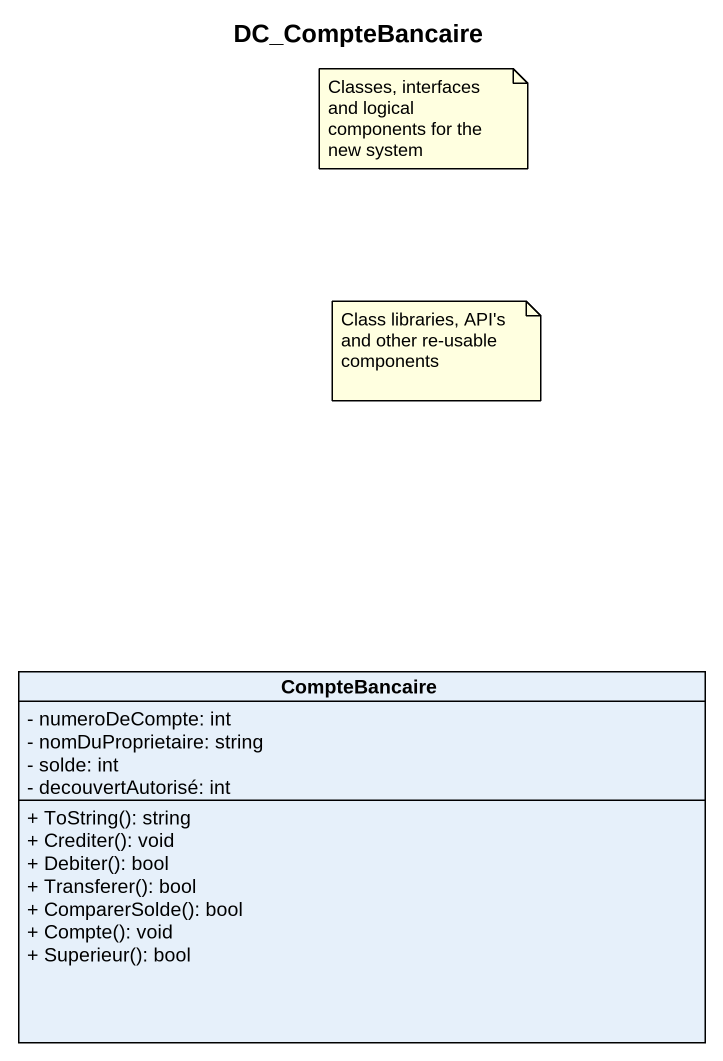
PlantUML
@startuml
title DC_CompteBancaire
hide circle
hide empty members
skinparam classAttributeIconSize 0
class CompteBancaire {
  - numeroDeCompte: int
  - nomDuProprietaire: string
  - solde: int
  - decouvertAutorisé: int
  + ToString(): string
  + Crediter(): void
  + Debiter(): bool
  + Transferer(): bool
  + ComparerSolde(): bool
  + Compte(): void
  + Superieur(): bool
}
note as N1
  Classes, interfaces and logical components for the new system
end note
note as N2
  Class libraries, API's and other re-usable components
end note
@enduml
